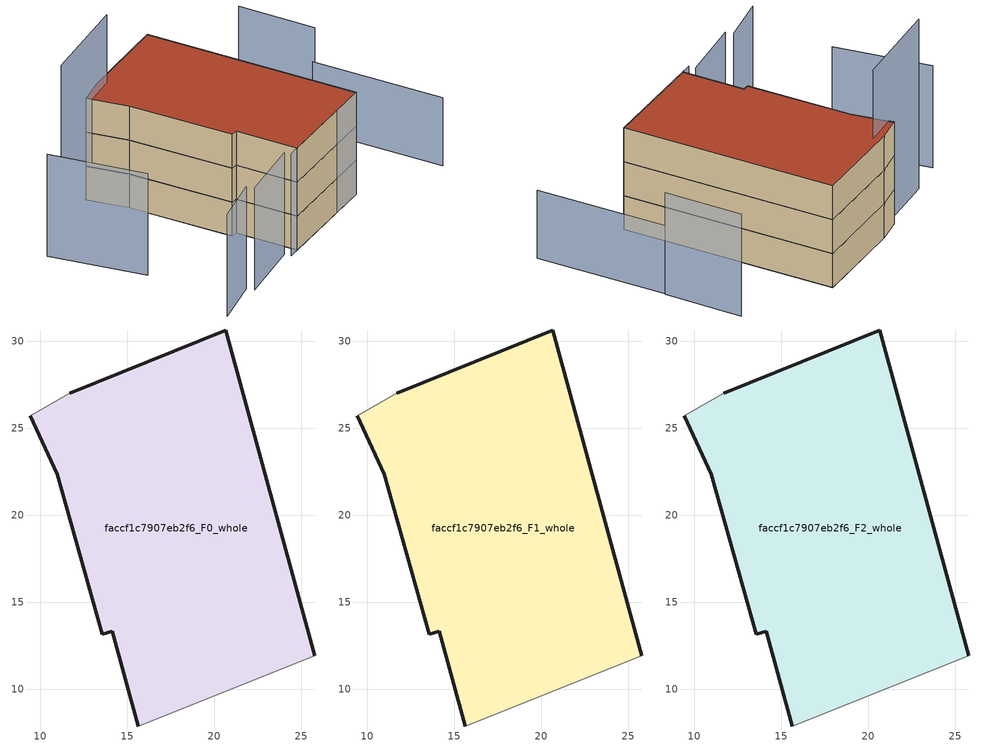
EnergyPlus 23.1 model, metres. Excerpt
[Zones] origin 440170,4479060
faccf1c7907eb2f6_F0_whole
 floor ground (EU_floor_Construction): 25.78,11.91 20.66,30.66 11.68,27.03 9.41,25.72 10.97,22.36 13.56,13.16 14.13,13.34 15.63,7.88 z0
 wall outside (EU_wall_Construction): 15.63,7.88 14.13,13.34 13.56,13.16 10.97,22.36 9.41,25.72 / 11.68,27.03 20.66,30.66 25.78,11.91 z0:3
 wall adiabatic (EU_wall_Construction): 9.41,25.72 11.68,27.03 / 25.78,11.91 15.63,7.88 z0:3
faccf1c7907eb2f6_F1_whole
 floor to faccf1c7907eb2f6_F0_whole (EU_floor_Construction): 25.78,11.91 20.66,30.66 11.68,27.03 9.41,25.72 10.97,22.36 13.56,13.16 14.13,13.34 15.63,7.88 z3
 wall outside (EU_wall_Construction): 15.63,7.88 14.13,13.34 13.56,13.16 10.97,22.36 9.41,25.72 / 11.68,27.03 20.66,30.66 25.78,11.91 z3:6
 wall adiabatic (EU_wall_Construction): 9.41,25.72 11.68,27.03 / 25.78,11.91 15.63,7.88 z3:6
faccf1c7907eb2f6_F2_whole
 floor to faccf1c7907eb2f6_F1_whole (EU_floor_Construction): 25.78,11.91 20.66,30.66 11.68,27.03 9.41,25.72 10.97,22.36 13.56,13.16 14.13,13.34 15.63,7.88 z6
 wall outside (EU_wall_Construction): 15.63,7.88 14.13,13.34 13.56,13.16 10.97,22.36 9.41,25.72 / 11.68,27.03 20.66,30.66 25.78,11.91 z6:9
 wall adiabatic (EU_wall_Construction): 9.41,25.72 11.68,27.03 / 25.78,11.91 15.63,7.88 z6:9
 roof outside (EU_roof_Construction): 20.66,30.66 25.78,11.91 15.63,7.88 14.13,13.34 13.56,13.16 10.97,22.36 9.41,25.72 11.68,27.03 z9
shading: 3.66,3.12 8.06,5.64 / 8.42,5.02 14.37,8.01 / 14.64,7.48 25.78,11.9 / 0.45,20.53 3.93,12.65 / 31.17,22.54 29.35,29.41 z0:9; 34.21,10.97 31.03,22.59 z0:6; 12.51,26.64 3.79,22.5 z0:15
[Building]
EU S2 Campaign: North Axis=0; Terrain=City; Solar Distribution=FullExterior
[Site:Location]
Madrid: Latitude=40.5; Longitude=-3.5; Time Zone=1; Elevation=609
[SizingPeriod:WeatherFileDays]
AnnualSizingPeriod: Begin Month=1; Begin Day of Month=1; End Month=12; End Day of Month=31; Day of Week for Start Day=Monday; Use Weather File Daylight Saving Period=No; Use Weather File Rain and Snow Indicators=No
[MATERIAL]
EU_InternalMass_Material: Roughness=MediumRough; Thickness=0.1; Conductivity=1; Density=1800; Specific Heat=900; Thermal Absorptance=0.9; Solar Absorptance=0.7; Visible Absorptance=0.7
[MATERIAL:NOMASS] Roughness=MediumRough; Thermal Absorptance=0.9; Solar Absorptance=0.7; Visible Absorptance=0.7
Name | Thermal Resistance
EU_wall_NoMass | 1.60022
EU_roof_NoMass | 1.57597
EU_floor_NoMass | 0.470652
[CONSTRUCTION]
EU_wall_Construction: EU_wall_NoMass
EU_roof_Construction: EU_roof_NoMass
EU_floor_Construction: EU_floor_NoMass
EU_InternalMass_Construction: EU_InternalMass_Material
[ZONE] Type=1; Multiplier=1; Ceiling Height=autocalculate; Volume=661.657; Floor Area=autocalculate; Part of Total Floor Area=Yes
faccf1c7907eb2f6_F0_whole; faccf1c7907eb2f6_F1_whole; faccf1c7907eb2f6_F2_whole
[INTERNALMASS] Construction=EU_InternalMass_Construction; Surface Area=220.552
Name | Zone or ZoneList
faccf1c7907eb2f6_F0_whole_EU_InternalMass | faccf1c7907eb2f6_F0_whole
faccf1c7907eb2f6_F1_whole_EU_InternalMass | faccf1c7907eb2f6_F1_whole
faccf1c7907eb2f6_F2_whole_EU_InternalMass | faccf1c7907eb2f6_F2_whole
[OTHEREQUIPMENT] Fuel Type=Electricity; Design Level Calculation Method=Watts/Area; Power per Zone Floor Area=1; Fraction Latent=0; Fraction Radiant=0; Fraction Lost=0; Carbon Dioxide Generation Rate=0; EndUse Subcategory=EU_Step8_InternalGains
Name | Zone or ZoneList or Space or SpaceList | Schedule
EU_Step8_InternalGain_faccf1c7907eb2f6_F0_whole_f000 | faccf1c7907eb2f6_F0_whole | EU_Step8_GainSchedule_faccf1c7907eb2f6_F0_whole_f000
EU_Step8_InternalGain_faccf1c7907eb2f6_F1_whole_f000 | faccf1c7907eb2f6_F1_whole | EU_Step8_GainSchedule_faccf1c7907eb2f6_F1_whole_f000
EU_Step8_InternalGain_faccf1c7907eb2f6_F2_whole_f000 | faccf1c7907eb2f6_F2_whole | EU_Step8_GainSchedule_faccf1c7907eb2f6_F2_whole_f000
[ZONEVENTILATION:DESIGNFLOWRATE] Schedule=EU_AlwaysOn; Design Flow Rate Calculation Method=AirChanges/Hour; Air Changes per Hour=0.480704; Ventilation Type=Natural; Fan Pressure Rise=0; Fan Total Efficiency=1; Constant Term Coefficient=1; Temperature Term Coefficient=0; Velocity Term Coefficient=0; Velocity Squared Term Coefficient=0; Minimum Indoor Temperature=-100; Maximum Indoor Temperature=100; Delta Temperature=-100; Minimum Outdoor Temperature=-100; Maximum Outdoor Temperature=100; Maximum Wind Speed=40
Name | Zone or ZoneList or Space or SpaceList
EU_ConstantAir_faccf1c7907eb2f6_F0_whole | faccf1c7907eb2f6_F0_whole
EU_ConstantAir_faccf1c7907eb2f6_F1_whole | faccf1c7907eb2f6_F1_whole
EU_ConstantAir_faccf1c7907eb2f6_F2_whole | faccf1c7907eb2f6_F2_whole
[HVACTEMPLATE:THERMOSTAT] Constant Heating Setpoint=20; Constant Cooling Setpoint=50
EU_HeatOnly_faccf1c7907eb2f6_F0_whole; EU_HeatOnly_faccf1c7907eb2f6_F1_whole; EU_HeatOnly_faccf1c7907eb2f6_F2_whole
[HVACTEMPLATE:ZONE:IDEALLOADSAIRSYSTEM] System Availability Schedule=EU_AlwaysOn; Maximum Heating Supply Air Temperature=50; Minimum Cooling Supply Air Temperature=13; Maximum Heating Supply Air Humidity Ratio=0.0156; Minimum Cooling Supply Air Humidity Ratio=0.0077; Heating Limit=NoLimit; Cooling Limit=NoLimit; Heating Availability Schedule=EU_AlwaysOn; Cooling Availability Schedule=EU_CoolingOff; Dehumidification Control Type=ConstantSensibleHeatRatio; Cooling Sensible Heat Ratio=0.7; Dehumidification Setpoint=60; Humidification Control Type=None; Humidification Setpoint=30; Outdoor Air Method=None; Outdoor Air Flow Rate per Person=0.00944; Outdoor Air Flow Rate per Zone Floor Area=0; Outdoor Air Flow Rate per Zone=0; Demand Controlled Ventilation Type=None; Outdoor Air Economizer Type=NoEconomizer; Heat Recovery Type=None; Sensible Heat Recovery Effectiveness=0.7; Latent Heat Recovery Effectiveness=0.65
Name | Template Thermostat
faccf1c7907eb2f6_F0_whole | EU_HeatOnly_faccf1c7907eb2f6_F0_whole
faccf1c7907eb2f6_F1_whole | EU_HeatOnly_faccf1c7907eb2f6_F1_whole
faccf1c7907eb2f6_F2_whole | EU_HeatOnly_faccf1c7907eb2f6_F2_whole
[SIZING:ZONE] Zone Cooling Design Supply Air Temperature Input Method=SupplyAirTemperature; Zone Cooling Design Supply Air Temperature=13; Zone Heating Design Supply Air Temperature Input Method=SupplyAirTemperature; Zone Heating Design Supply Air Temperature=50; Zone Cooling Design Supply Air Humidity Ratio=0.008; Zone Heating Design Supply Air Humidity Ratio=0.008; Cooling Design Air Flow Method=DesignDay; Cooling Design Air Flow Rate=0; Cooling Minimum Air Flow per Zone Floor Area=0.000762; Cooling Minimum Air Flow=0; Cooling Minimum Air Flow Fraction=0.2; Heating Design Air Flow Method=DesignDay; Heating Design Air Flow Rate=0; Heating Maximum Air Flow per Zone Floor Area=0.002032; Heating Maximum Air Flow=0.141576; Heating Maximum Air Flow Fraction=0.3; Account for Dedicated Outdoor Air System=No; Dedicated Outdoor Air System Control Strategy=NeutralSupplyAir; Dedicated Outdoor Air Low Setpoint Temperature for Design=autosize; Dedicated Outdoor Air High Setpoint Temperature for Design=autosize; Zone Load Sizing Method=Sensible Load Only No Latent Load; Zone Latent Cooling Design Supply Air Humidity Ratio Input Method=HumidityRatioDifference; Zone Cooling Design Supply Air Humidity Ratio Difference=0.005; Zone Latent Heating Design Supply Air Humidity Ratio Input Method=HumidityRatioDifference; Zone Humidification Design Supply Air Humidity Ratio Difference=0.005
faccf1c7907eb2f6_F0_whole; faccf1c7907eb2f6_F1_whole; faccf1c7907eb2f6_F2_whole
[SCHEDULE:CONSTANT]
Name | Hourly Value
EU_AlwaysOn | 1
EU_CoolingOff | 0
[SCHEDULE:FILE] Column Number=1; Rows to Skip at Top=0; Number of Hours of Data=8760; Column Separator=Comma; Interpolate to Timestep=No; Minutes per Item=60; Adjust Schedule for Daylight Savings=Yes
Name | File
EU_Step8_GainSchedule_faccf1c7907eb2f6_F0_whole_f000 | ../../schedules/faccf1c7907eb2f6/faccf1c7907eb2f6_F0_whole_f000_gain.csv
EU_Step8_GainSchedule_faccf1c7907eb2f6_F1_whole_f000 | ../../schedules/faccf1c7907eb2f6/faccf1c7907eb2f6_F1_whole_f000_gain.csv
EU_Step8_GainSchedule_faccf1c7907eb2f6_F2_whole_f000 | ../../schedules/faccf1c7907eb2f6/faccf1c7907eb2f6_F2_whole_f000_gain.csv
